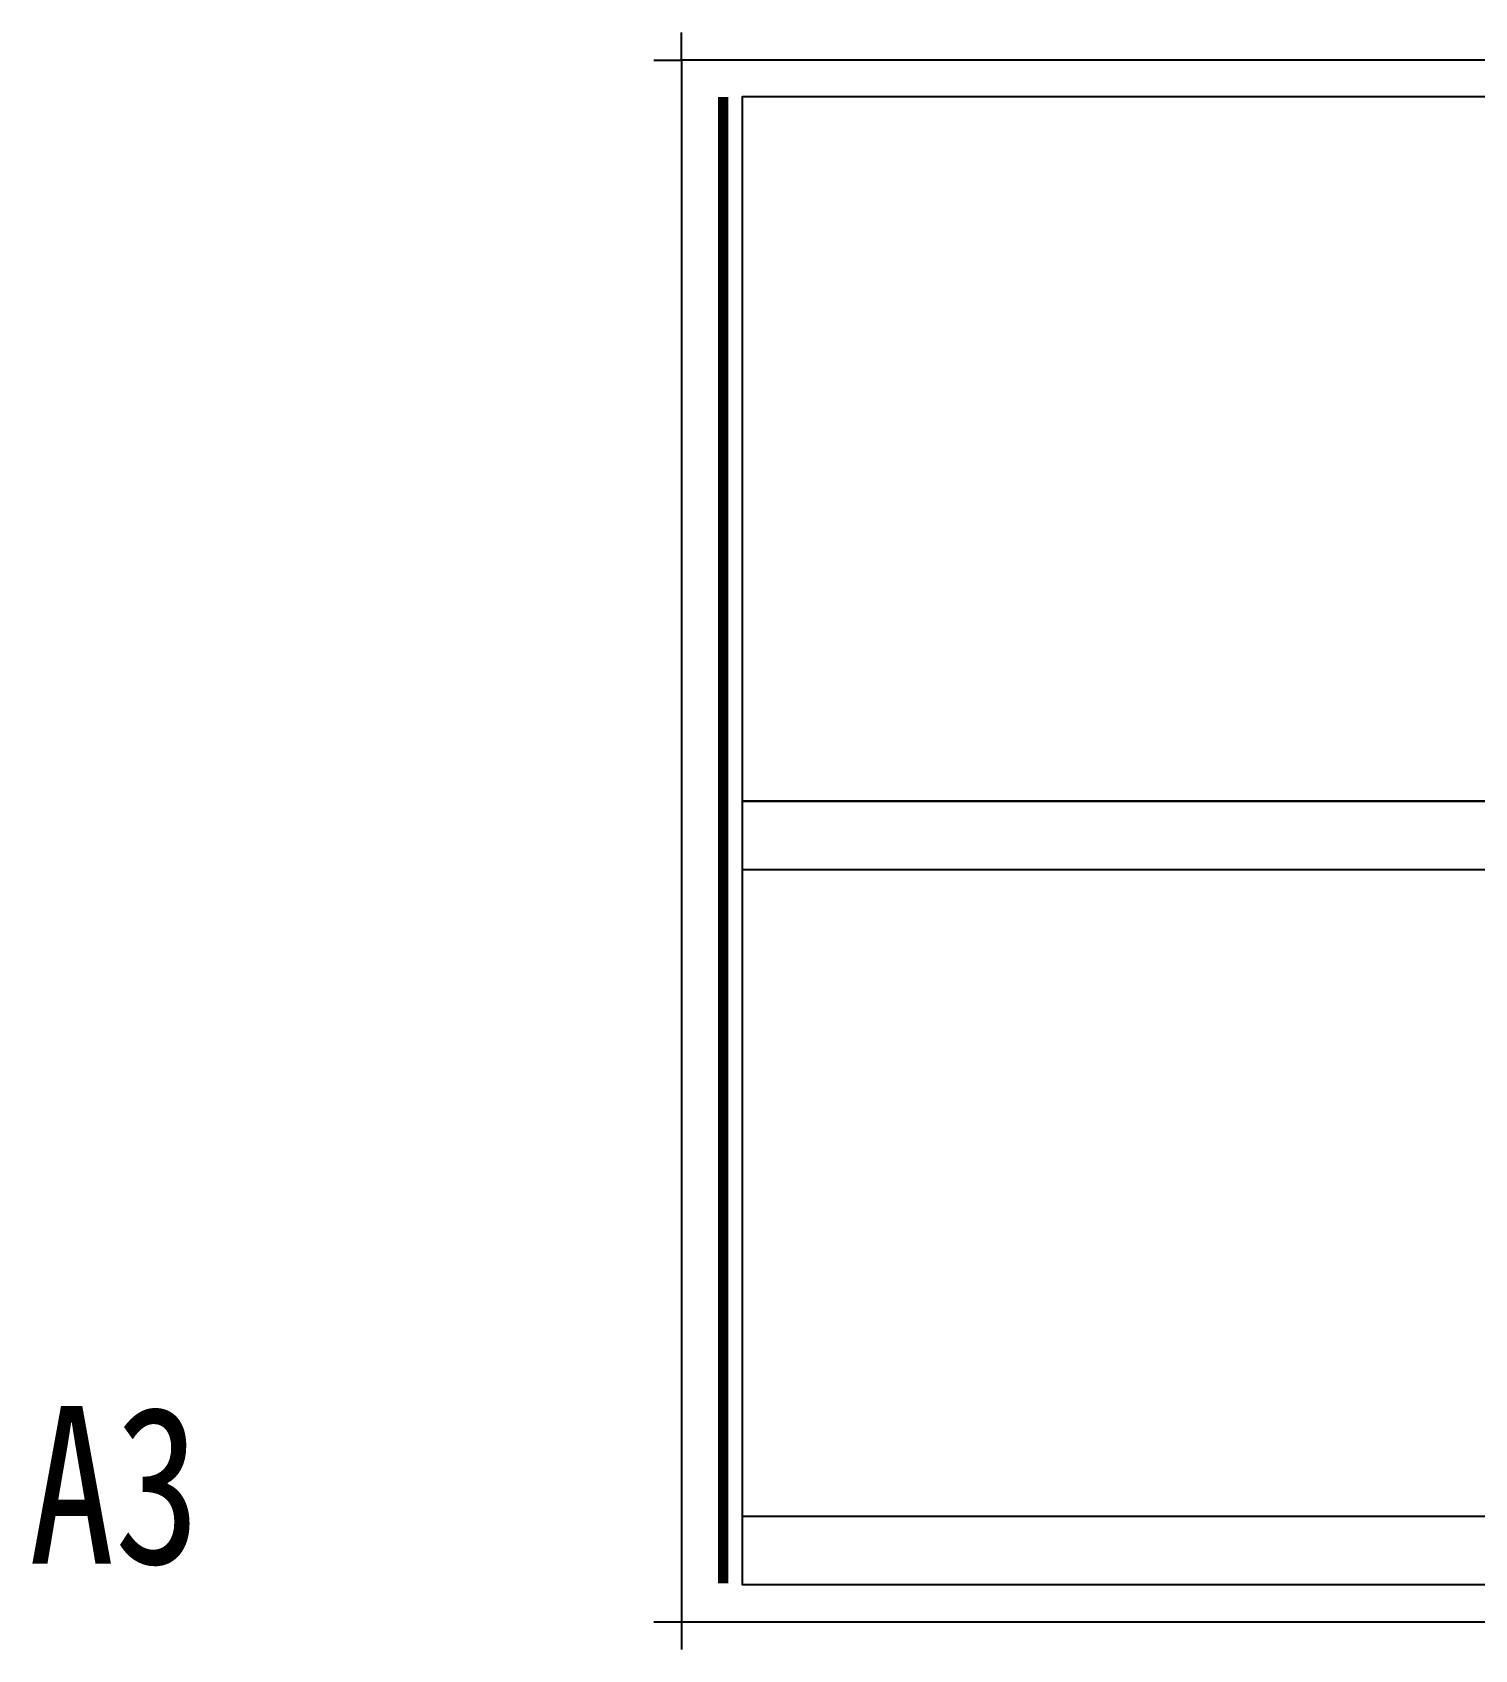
# Model space of a CAD drawing. Header units: millimetres. Extents: x 14385 to 129787, y 107826 to 186798.
# Drawn here: x 86871.4 to 87145.8, y 138961.8 to 139269.5 of the extents above; entities that cross this region are included whole.
import ezdxf

# ---------------------------------------------------------------- set-up
doc = ezdxf.new("R2010")
doc.units = ezdxf.units.MM
doc.header["$LTSCALE"] = 1000
doc.layers.add('IDS-TEXT', color=50, linetype='Continuous')
doc.layers.add('TK', color=1, linetype='Continuous')
doc.styles.add('ST', font='')
doc.styles.get('ST').set_extended_font_data('NSimSun')

# ---------------------------------------------------------------- blocks, each defined once
blk = doc.blocks.new('FSAFDSAFSAD')
at = {"color": 8, "ltscale": 3, "const_width": 5.66}
blk.add_lwpolyline([(-1353.97, 1215.79), (-1353.97, 2016.3)], dxfattribs=at)
at = {"layer": 'TK', "color": 255}
for points in [[(-1391.35, 2036.09), (-1376.35, 2036.09), (-1376.35, 2051.09)], [(-1391.35, 1195.09), (-1376.35, 1195.09), (-1376.35, 1180.09)]]:
    blk.add_lwpolyline(points, dxfattribs=at)
blk.add_lwpolyline([(-187.35, 2036.09), (-1376.35, 2036.09), (-1376.35, 1195.09), (-187.35, 1195.09)], close=True, dxfattribs=at)

msp = doc.modelspace()

# ---------------------------------------------------------------- linework, layer by layer
at = {"layer": 'TK'}
for p, q in [((87006.43, 139123.27), (87365.02, 139123.27)), ((87377.94, 139123.27), (87006.43, 139123.27)), ((87006.43, 139110.27), (87365.02, 139110.27)), ((87006.43, 138987.24), (87377.94, 138987.24))]:
    msp.add_line(p, q, dxfattribs=at)
msp.add_lwpolyline([(87377.94, 139257.21), (87006.43, 139257.21), (87006.43, 138974.24), (87377.94, 138974.24)], dxfattribs=at)

# ---------------------------------------------------------------- block references
at = {"layer": 'TK', "xscale": 0.3532380151445977, "yscale": 0.3532380151445977, "zscale": 0.3532380151445977}
msp.add_blockref('FSAFDSAFSAD', (87481.1, 138544.98), dxfattribs=at)

# ---------------------------------------------------------------- texts
at = {"layer": 'IDS-TEXT', "style": 'ST', "width": 0.8}
msp.add_text('A3', height=30, dxfattribs=at).set_placement((86870.7, 138978.18))

doc.saveas('drawing.dxf')
